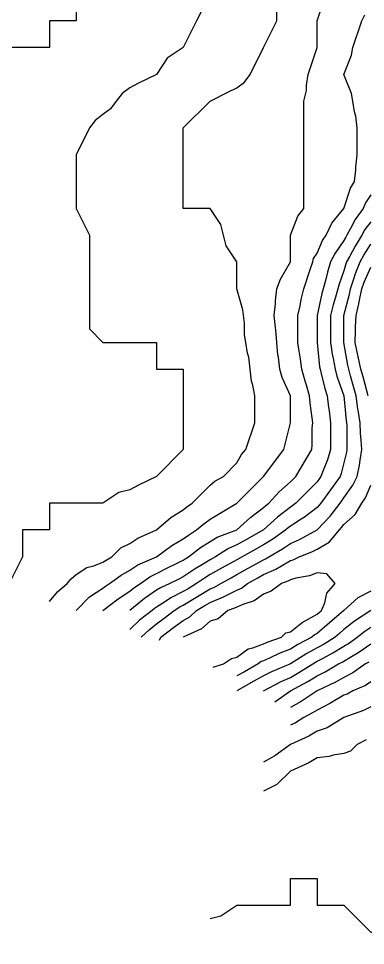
# Model space of a CAD drawing. Header units: inches. Extents: x 794995 to 811195, y 2485918 to 2508058.
# Drawn here: x 797181 to 797569, y 2487793 to 2488831 of the extents above; entities that cross this region are included whole.
import ezdxf

# ---------------------------------------------------------------- set-up
doc = ezdxf.new("R2010")
doc.units = ezdxf.units.IN
doc.header["$MEASUREMENT"] = 0
doc.layers.add('contour', color=7, linetype='Continuous')

msp = doc.modelspace()

# ---------------------------------------------------------------- linework, layer by layer
at = {"layer": 'contour'}
for points in [[(797155.2, 2488918.4), (797185.2, 2488918.4), (797215.2, 2488918.4), (797215.2, 2488948.4), (797275.2, 2488948.4), (797305.2, 2488948.4), (797305.2, 2488978.4), (797335.2, 2488978.4), (797335.2, 2489008.4), (797365.2, 2489008.4), (797365.2, 2488978.4), (797335.2, 2488978.4), (797335.2, 2488948.4), (797305.2, 2488948.4), (797305.2, 2488918.4), (797275.2, 2488918.4), (797275.2, 2488888.4), (797245.2, 2488888.4), (797245.2, 2488858.4), (797245.2, 2488828.4), (797215.2, 2488828.4), (797215.2, 2488798.4), (797125.2, 2488798.4)], [(797395.2, 2488858.4), (797380.2, 2488828.4), (797365.2, 2488798.4), (797347.2, 2488786.4), (797335.2, 2488768.4), (797315.2, 2488758.4), (797305.2, 2488753.4), (797296.6, 2488746.9), (797290.2, 2488738.4), (797283.7, 2488729.8), (797275.2, 2488723.4), (797266.6, 2488716.9), (797260.2, 2488708.4), (797245.2, 2488678.4), (797245.2, 2488618.4), (797260.2, 2488588.4), (797260.2, 2488483.4), (797275.2, 2488468.4), (797335.2, 2488468.4), (797335.2, 2488438.4), (797365.2, 2488438.4), (797365.2, 2488348.4), (797335.2, 2488318.4), (797315.2, 2488308.4), (797305.2, 2488303.4), (797293.2, 2488300.4), (797275.2, 2488288.4), (797215.2, 2488288.4), (797215.2, 2488258.4), (797185.2, 2488258.4), (797185.2, 2488228.4), (797170.2, 2488198.4)], [(797215.2, 2488178.4), (797224.4, 2488189.1), (797235.2, 2488198.4), (797239.7, 2488203.8), (797245.2, 2488208.4), (797257.2, 2488216.4), (797265.2, 2488218.4), (797275.2, 2488222.4), (797278.7, 2488224.8), (797285.2, 2488228.4), (797295.2, 2488238.4), (797305.2, 2488243.4), (797314.4, 2488249.1), (797335.2, 2488258.4), (797351.3, 2488272.2), (797365.2, 2488280.9), (797369.2, 2488284.4), (797375.2, 2488288.4), (797385.2, 2488298.4), (797395.2, 2488308.4), (797400.6, 2488312.9), (797410.2, 2488318.4), (797425.2, 2488333.4), (797430.6, 2488342.9), (797435.2, 2488348.4), (797445.2, 2488378.4), (797445.2, 2488408.4), (797443.2, 2488420.4), (797441.8, 2488425), (797438.5, 2488451.7), (797437.2, 2488456.4), (797435.2, 2488468.4), (797433.7, 2488476.9), (797433.7, 2488489.8), (797431.8, 2488505), (797425.2, 2488528.4), (797425.2, 2488558.4), (797413.2, 2488576.4), (797407.2, 2488600.4), (797395.2, 2488618.4), (797365.2, 2488618.4), (797365.2, 2488708.4), (797395.2, 2488738.4), (797415.2, 2488748.4), (797425.2, 2488753.4), (797433.7, 2488759.8), (797440.2, 2488768.4), (797455.2, 2488798.4), (797470.2, 2488828.4), (797470.2, 2488858.4)], [(797245.2, 2488168.4), (797260.2, 2488183.4), (797275.2, 2488193.4), (797278, 2488195.5), (797282.7, 2488198.4), (797295.7, 2488207.8), (797305.2, 2488213.4), (797314.2, 2488219.4), (797335.2, 2488228.4), (797352.5, 2488241), (797365.2, 2488248.4), (797370.9, 2488252.6), (797380.2, 2488258.4), (797388.1, 2488265.4), (797395.2, 2488270.4), (797406.4, 2488277.1), (797425.2, 2488288.4), (797455.2, 2488318.4), (797477.7, 2488348.4), (797479.2, 2488354.4), (797485.2, 2488378.4), (797485.2, 2488408.4), (797475.9, 2488429.1), (797473.2, 2488438.4), (797471.8, 2488451.7), (797471.3, 2488454.5), (797469, 2488482.2), (797468.5, 2488485), (797467.2, 2488498.4), (797468.5, 2488511.7), (797468.5, 2488515), (797470.2, 2488528.4), (797474.2, 2488539.3), (797485.2, 2488558.4), (797485.2, 2488588.4), (797493.7, 2488609.8), (797500.2, 2488618.4), (797500.2, 2488738.4), (797503.2, 2488750.4), (797503.2, 2488756.4), (797505.2, 2488768.4), (797507.7, 2488775.9), (797515.2, 2488798.4), (797515.2, 2488828.4), (797522.7, 2488850.9)], [(797275.2, 2488168.4), (797292.1, 2488181.4), (797305.2, 2488189.8), (797310, 2488193.6), (797317.2, 2488198.4), (797327.7, 2488205.9), (797335.2, 2488209.6), (797347.7, 2488215.9), (797357.7, 2488220.9), (797365.2, 2488224.6), (797367.4, 2488226.1), (797371.2, 2488228.4), (797384.7, 2488238.8), (797395.2, 2488245.5), (797403.3, 2488250.2), (797425.2, 2488258.4), (797440.9, 2488272.6), (797455.2, 2488283.4), (797457.8, 2488285.8), (797461.2, 2488288.4), (797472.5, 2488301), (797485.2, 2488312.4), (797488.2, 2488315.4), (797491.2, 2488318.4), (797509.2, 2488348.4), (797509.7, 2488353.8), (797509.7, 2488372.9), (797510.2, 2488378.4), (797509.7, 2488383.8), (797507.2, 2488400.4), (797506.6, 2488408.4), (797503.2, 2488420.4), (797501.8, 2488425), (797498, 2488438.4), (797496.4, 2488449.6), (797495.2, 2488458.4), (797493.7, 2488468.4), (797493.7, 2488498.4), (797496.1, 2488509.3), (797497.2, 2488516.4), (797500.2, 2488528.4), (797507.7, 2488550.9), (797510.2, 2488558.4), (797511.2, 2488562.4), (797515.2, 2488568.4), (797521.2, 2488582.4), (797525.2, 2488588.4), (797531.8, 2488601.7), (797545.2, 2488618.4), (797552.7, 2488640.9), (797557.2, 2488648.4), (797558.5, 2488661.7), (797558.5, 2488665), (797560.2, 2488678.4), (797560.2, 2488708.4), (797558.5, 2488721.7), (797557.2, 2488726.4), (797555.2, 2488738.4), (797553.7, 2488746.9), (797545.2, 2488768.4), (797553.7, 2488789.8), (797555.2, 2488798.4), (797565.2, 2488828.4), (797568.5, 2488835)], [(797575.2, 2488633.4), (797569.2, 2488624.4), (797566.6, 2488618.4), (797557.7, 2488605.9), (797552.7, 2488595.9), (797548.5, 2488588.4), (797547.2, 2488586.3), (797545.2, 2488582.4), (797535.2, 2488568.4), (797530.2, 2488558.4), (797526.6, 2488546.9), (797524.4, 2488537.6), (797521.8, 2488528.4), (797520.4, 2488523.1), (797515.2, 2488498.4), (797515.2, 2488468.4), (797518, 2488441.2), (797518.5, 2488438.4), (797519.8, 2488433.7), (797523.7, 2488416.9), (797526.4, 2488408.4), (797528, 2488395.5), (797528.5, 2488391.7), (797530.2, 2488378.4), (797530.2, 2488348.4), (797526.6, 2488336.9), (797521.8, 2488325), (797519.4, 2488318.4), (797517.7, 2488315.9), (797515.2, 2488312.4), (797503.2, 2488300.4), (797491.2, 2488288.4), (797487.8, 2488285.8), (797485.2, 2488284.1), (797470.8, 2488272.8), (797455.2, 2488258.4), (797435.9, 2488247.6), (797425.2, 2488241.7), (797415.9, 2488237.6), (797401.2, 2488228.4), (797395.2, 2488225), (797386.6, 2488219.8), (797378.5, 2488215), (797365.2, 2488205.9), (797360.2, 2488203.4), (797350.2, 2488198.4), (797339.8, 2488193.7), (797335.2, 2488190.9), (797321.8, 2488181.7), (797305.2, 2488168.4)], [(797575.2, 2488603.4), (797568.7, 2488594.8), (797565.2, 2488588.4), (797557.6, 2488575.9), (797551.8, 2488565), (797548.2, 2488558.4), (797547.3, 2488556.2), (797545.2, 2488548.4), (797539.9, 2488533.6), (797538.5, 2488528.4), (797535.9, 2488519.1), (797533.2, 2488510.4), (797530.2, 2488498.4), (797530.2, 2488468.4), (797532.1, 2488455.3), (797533.2, 2488450.4), (797535.2, 2488438.4), (797537.3, 2488430.5), (797545.2, 2488408.4), (797547.8, 2488381), (797548.2, 2488378.4), (797548.3, 2488375.2), (797548.3, 2488351.5), (797548.5, 2488348.4), (797548, 2488345.5), (797545.2, 2488333.4), (797542, 2488321.5), (797540.9, 2488318.4), (797519.4, 2488288.4), (797517.6, 2488286), (797515.2, 2488283.4), (797500.9, 2488272.6), (797497.2, 2488270.4), (797485.2, 2488262.6), (797482.8, 2488260.8), (797480.2, 2488258.4), (797465.5, 2488248), (797455.2, 2488241.7), (797446.6, 2488236.9), (797431.2, 2488228.4), (797425.2, 2488225), (797417.7, 2488220.9), (797408, 2488215.5), (797395.2, 2488208.4), (797389, 2488204.6), (797380.2, 2488198.4), (797370.8, 2488192.7), (797365.2, 2488189.4), (797351.2, 2488182.4), (797345.2, 2488178.4), (797335.2, 2488172.1), (797332.9, 2488170.6), (797330.2, 2488168.4), (797316.3, 2488157.3), (797305.2, 2488146.9)], [(797318, 2488138.4), (797326.9, 2488146.6), (797335.2, 2488153.4), (797343.7, 2488159.8), (797355.2, 2488168.4), (797361.2, 2488172.4), (797365.2, 2488174.4), (797395.2, 2488192.4), (797399.4, 2488194.1), (797407.2, 2488198.4), (797418.7, 2488204.8), (797425.2, 2488208.4), (797438, 2488215.5), (797447.7, 2488220.9), (797455.2, 2488225), (797457.5, 2488226.1), (797461.2, 2488228.4), (797476.3, 2488237.3), (797485.2, 2488243.4), (797495.6, 2488247.9), (797515.2, 2488258.4), (797529.6, 2488274), (797540.9, 2488288.4), (797542.7, 2488290.9), (797545.2, 2488294.4), (797555.2, 2488308.4), (797560.2, 2488318.4), (797562.5, 2488331), (797563.2, 2488336.4), (797565.2, 2488348.4), (797564.6, 2488359), (797563.7, 2488366.9), (797563.2, 2488378.4), (797561, 2488392.5), (797560.8, 2488394), (797558.8, 2488408.4), (797555.9, 2488419.1), (797552.7, 2488430.9), (797550.6, 2488438.4), (797549.6, 2488442.8), (797545.2, 2488468.4), (797545.2, 2488498.4), (797551.4, 2488522.2), (797552.7, 2488528.4), (797556.4, 2488539.6), (797558, 2488545.5), (797563.2, 2488558.4), (797567.4, 2488566.1), (797575.2, 2488578.4)], [(797572.4, 2488408.4), (797566.6, 2488429.8), (797564.2, 2488438.4), (797561, 2488452.5), (797560.7, 2488453.9), (797557.7, 2488468.4), (797558.2, 2488481.4), (797558.2, 2488485.3), (797558.8, 2488498.4), (797561.8, 2488511.7), (797562.5, 2488515.7), (797565.2, 2488528.4), (797567.7, 2488535.9), (797575.2, 2488552.4)], [(797338.4, 2488135.1), (797340.2, 2488138.4), (797354.4, 2488149.1), (797365.2, 2488157.1), (797372.4, 2488161.2), (797380.2, 2488168.4), (797389.5, 2488174), (797395.2, 2488177.4), (797410.2, 2488183.4), (797425.2, 2488190.9), (797430.4, 2488193.1), (797437.2, 2488198.4), (797448.7, 2488204.8), (797455.2, 2488208.4), (797469, 2488214.5), (797475.2, 2488218.4), (797485.2, 2488224.1), (797488.5, 2488225), (797495.2, 2488228.4), (797509.4, 2488234.1), (797515.2, 2488236.9), (797528.8, 2488244.7), (797540.2, 2488258.4), (797542.6, 2488261), (797545.2, 2488264.4), (797557.8, 2488275.7), (797565.2, 2488288.4), (797569.2, 2488294.4), (797575.2, 2488308.4)], [(797398.6, 2488104.9), (797410.2, 2488108.4), (797419.2, 2488114.4), (797425.2, 2488115.9), (797438, 2488125.5), (797443.2, 2488126.4), (797455.2, 2488130.9), (797460.4, 2488133.1), (797475.2, 2488138.4), (797480.2, 2488143.4), (797485.2, 2488144.4), (797498.5, 2488155), (797505.2, 2488158.4), (797515.2, 2488164.1), (797517.5, 2488166.1), (797520.2, 2488168.4), (797523.7, 2488176.9), (797526.1, 2488187.5), (797535.2, 2488198.4), (797526.1, 2488209.3), (797515.2, 2488210.4), (797506.6, 2488206.9), (797491.2, 2488204.4), (797485.2, 2488202.6), (797482.4, 2488201.1), (797475.2, 2488198.4), (797463.7, 2488189.8), (797455.2, 2488186.4), (797444.6, 2488179), (797431.8, 2488175), (797425.2, 2488172.1), (797422.7, 2488170.9), (797415.2, 2488168.4), (797404.4, 2488159.1), (797395.2, 2488156.4), (797385.7, 2488147.8), (797365.2, 2488138.4)], [(797575.2, 2488189.8), (797560.9, 2488182.6), (797545.2, 2488168.4), (797529, 2488154.5), (797515.2, 2488142.6), (797512.4, 2488141.1), (797509.2, 2488138.4), (797493.4, 2488130.1), (797485.2, 2488125), (797473.2, 2488120.4), (797461.8, 2488115), (797455.2, 2488112.1), (797452.4, 2488111.1), (797449.2, 2488108.4), (797433.7, 2488099.8), (797425.2, 2488095)], [(797575.2, 2488168.4), (797557.2, 2488156.4), (797545.2, 2488146.9), (797540.5, 2488143), (797535.2, 2488138.4), (797522.9, 2488130.6), (797515.2, 2488126.4), (797503.5, 2488120), (797485.2, 2488108.4), (797464, 2488099.5), (797455.2, 2488095), (797444.4, 2488089.1), (797425.2, 2488078.4)], [(797455.2, 2488078.4), (797474.8, 2488088.7), (797485.2, 2488093.4), (797494.8, 2488098.7), (797510.2, 2488108.4), (797513.2, 2488110.3), (797515.2, 2488111.4), (797521.8, 2488115), (797532.7, 2488120.8), (797545.2, 2488128.4), (797551.4, 2488132.2), (797560.2, 2488138.4), (797568.5, 2488145), (797575.2, 2488149.6)], [(797467.7, 2488065.9), (797485.2, 2488078.4), (797504.8, 2488088.7), (797515.2, 2488095), (797524, 2488099.5), (797539.2, 2488108.4), (797543.1, 2488110.4), (797545.2, 2488111.7), (797553.7, 2488116.9), (797561.8, 2488121.7), (797575.2, 2488130.9)], [(797572.9, 2488110.6), (797569.2, 2488108.4), (797555.2, 2488098.4), (797545.2, 2488093.4), (797535.6, 2488088), (797515.2, 2488078.4), (797497.2, 2488066.4), (797485.2, 2488059.6)], [(797575.2, 2488088.4), (797569.2, 2488084.4), (797555.2, 2488078.4), (797548.7, 2488074.8), (797545.2, 2488073.4), (797533.2, 2488066.4), (797529.4, 2488064.1), (797515.2, 2488056.9), (797509.9, 2488053.6), (797500.2, 2488048.4), (797490.9, 2488042.6), (797485.2, 2488039.8)], [(797575.2, 2488060.4), (797567.2, 2488056.4), (797545.2, 2488048.4), (797526.4, 2488037.1), (797515.2, 2488033.4), (797505.7, 2488027.8), (797485.2, 2488018.4), (797467.8, 2488005.7), (797455.2, 2487998.4)], [(797570.2, 2488023.4), (797560.2, 2488018.4), (797552.7, 2488010.9), (797545.2, 2488008.4), (797533.2, 2488006.4), (797528.5, 2488005), (797515.2, 2488003.4), (797505.9, 2487997.6), (797485.2, 2487988.4), (797470.2, 2487973.4), (797455.2, 2487965.9)], [(797395.2, 2487823.4), (797407.2, 2487826.4), (797425.2, 2487838.4), (797455.2, 2487838.4), (797485.2, 2487838.4), (797485.2, 2487868.4), (797515.2, 2487868.4), (797515.2, 2487838.4), (797545.2, 2487838.4), (797575.2, 2487808.4), (797605.2, 2487808.4), (797605.2, 2487778.4)]]:
    msp.add_lwpolyline(points, dxfattribs=at)

doc.saveas('drawing.dxf')
